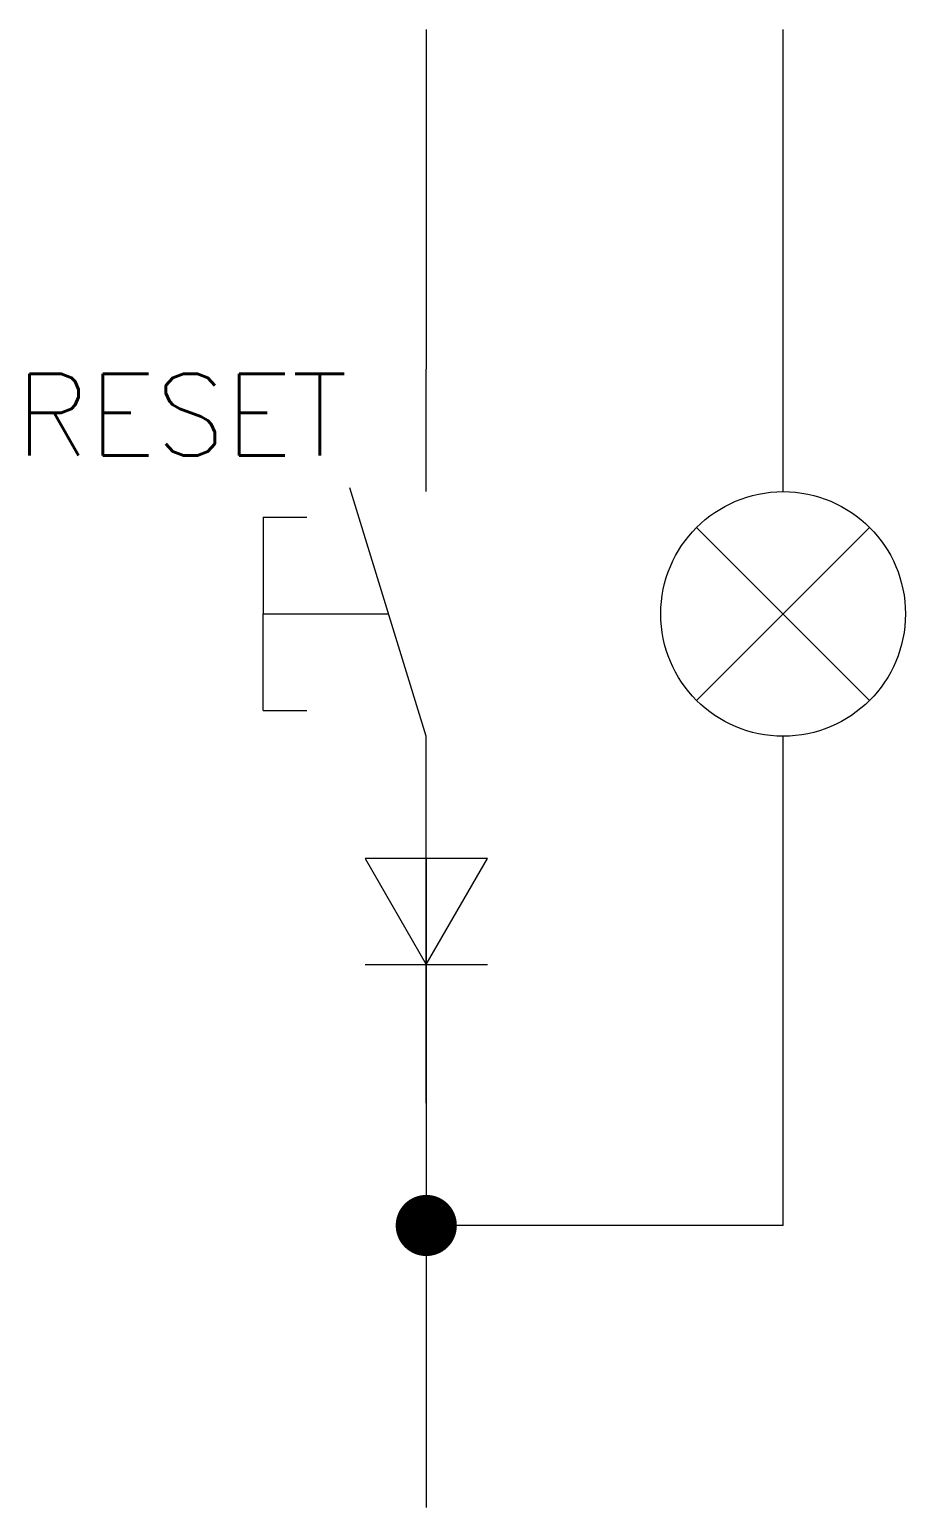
# Model space of a CAD drawing. Header units: inches. Extents: x 19 to 40.5, y 12.5 to 48.8.
import ezdxf
from ezdxf.enums import TextEntityAlignment as Align

# ---------------------------------------------------------------- set-up
doc = ezdxf.new("R2010")
doc.units = ezdxf.units.IN
doc.header["$MEASUREMENT"] = 0
doc.styles.add('T20', font='ROMANS.SHX', dxfattribs={"height": 2})

msp = doc.modelspace()

# ---------------------------------------------------------------- linework, layer by layer
at = {"linetype": 'Continuous'}
for p, q in [((28.75, 48.75), (28.75, 40.416)), ((37.5, 43.416), (37.5, 48.75)), ((24.75, 34.416), (27.829, 34.416)), ((28.75, 28.416), (28.75, 12.5)), ((37.5, 19.416), (28.5, 19.416))]:
    msp.add_line(p, q, dxfattribs=at)
for p, q in [((37.5, 37.416), (37.5, 43.416)), ((28.75, 37.416), (28.75, 40.416)), ((28.75, 31.416), (26.879, 37.511)), ((24.75, 36.786), (24.75, 34.416)), ((24.75, 36.786), (25.82, 36.786)), ((35.378, 36.537), (39.621, 32.295)), ((35.378, 32.295), (39.621, 36.537)), ((24.75, 32.047), (24.75, 34.416)), ((24.75, 32.047), (25.82, 32.047)), ((28.75, 22.416), (28.75, 31.416)), ((28.75, 28.416), (28.75, 31.416)), ((37.5, 19.416), (37.5, 31.416)), ((27.25, 25.818), (30.25, 25.818))]:
    msp.add_line(p, q)
msp.add_lwpolyline([(30.25, 28.416), (27.25, 28.416), (28.75, 25.818)], close=True)
at = {"linetype": 'Continuous', "const_width": 0.75}
msp.add_lwpolyline([(28.375, 19.416, 1), (29.125, 19.416, 1)], format="xyb", close=True, dxfattribs=at)
msp.add_circle((37.5, 34.416), 3)

# ---------------------------------------------------------------- texts
at = {"color": 7, "style": 'T20'}
msp.add_attdef('RESET', text='', height=2, dxfattribs=at).set_placement((22.75, 38.305), align=Align.CENTER)

doc.saveas('drawing.dxf')
